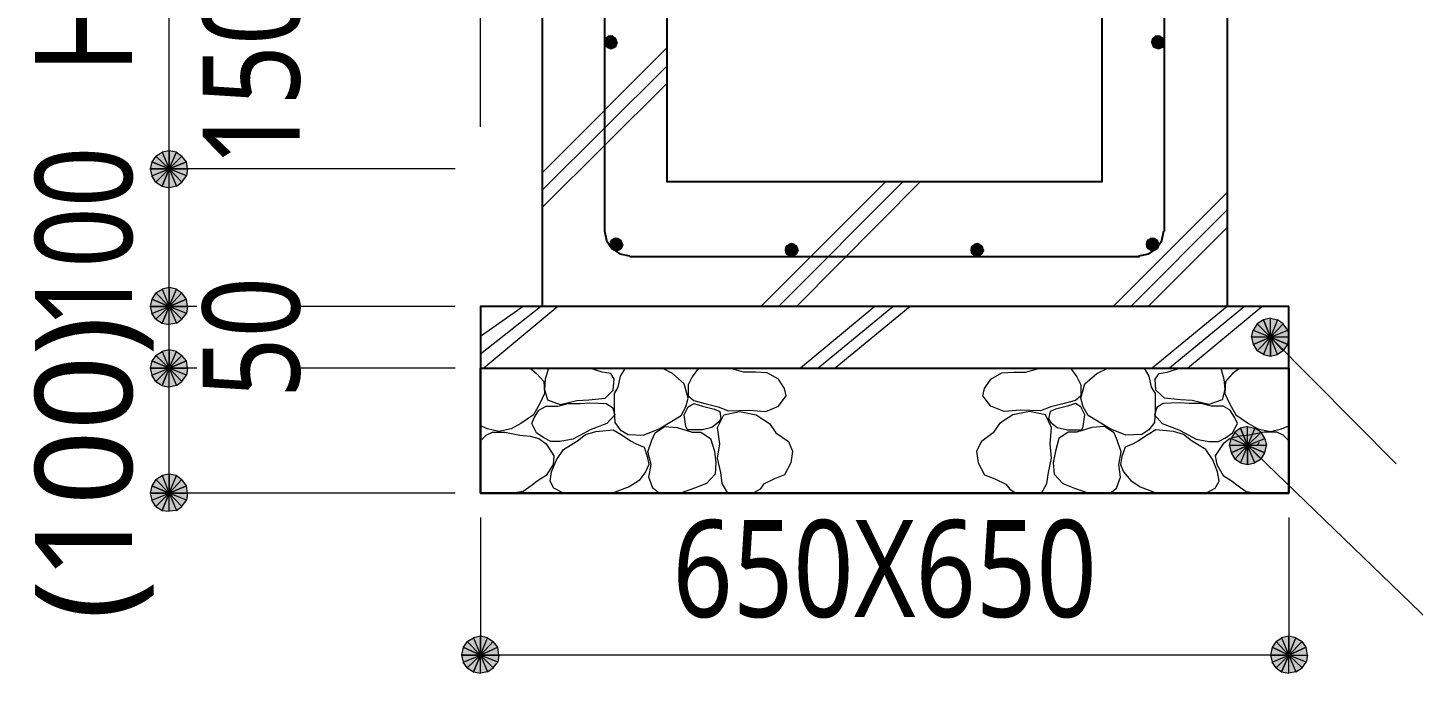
# Model space of a CAD drawing. Header units: millimetres. Extents: x 0 to 420, y 0 to 297.
# Drawn here: x 320.46 to 357.58, y 213.08 to 230.37 of the extents above; entities that cross this region are included whole.
import ezdxf
from ezdxf.enums import TextEntityAlignment as Align

# ---------------------------------------------------------------- set-up
doc = ezdxf.new("R2010")
doc.units = ezdxf.units.MM
doc.styles.add('kst32b', font='NotoSansJP-Variable.ttf')

msp = doc.modelspace()

# ---------------------------------------------------------------- hatches: boundary and pattern name
h = msp.add_hatch(color=7)
h.paths.add_polyline_path([(335.979, 230.082), (335.915, 229.976), (336.084, 229.976), (335.979, 230.082)])
h.paths.add_polyline_path([(335.915, 229.976), (336.084, 229.976), (335.979, 229.849), (335.915, 229.976)])
h.paths.add_polyline_path([(336.084, 229.976), (335.979, 229.849), (336.084, 229.806), (336.084, 229.976)])
h = msp.add_hatch(color=7)
h.paths.add_polyline_path([(336.254, 229.976), (336.211, 230.082), (336.084, 229.976), (336.254, 229.976)])
h.paths.add_polyline_path([(336.211, 230.082), (336.084, 229.976), (336.084, 230.124), (336.211, 230.082)])
h.paths.add_polyline_path([(336.084, 229.976), (336.084, 230.124), (335.979, 230.082), (336.084, 229.976)])
h = msp.add_hatch(color=7)
h.paths.add_polyline_path([(336.084, 229.806), (336.211, 229.849), (336.084, 229.976), (336.084, 229.806)])
h.paths.add_polyline_path([(336.211, 229.849), (336.084, 229.976), (336.254, 229.976), (336.211, 229.849)])
h = msp.add_hatch(color=7)
h.paths.add_polyline_path([(350.626, 230.082), (350.584, 229.976), (350.753, 229.976), (350.626, 230.082)])
h.paths.add_polyline_path([(350.584, 229.976), (350.753, 229.976), (350.626, 229.849), (350.584, 229.976)])
h.paths.add_polyline_path([(350.753, 229.976), (350.626, 229.849), (350.753, 229.806), (350.753, 229.976)])
h = msp.add_hatch(color=7)
h.paths.add_polyline_path([(350.922, 229.976), (350.88, 230.082), (350.753, 229.976), (350.922, 229.976)])
h.paths.add_polyline_path([(350.88, 230.082), (350.753, 229.976), (350.753, 230.124), (350.88, 230.082)])
h.paths.add_polyline_path([(350.753, 229.976), (350.753, 230.124), (350.626, 230.082), (350.753, 229.976)])
h = msp.add_hatch(color=7)
h.paths.add_polyline_path([(350.753, 229.806), (350.88, 229.849), (350.753, 229.976), (350.753, 229.806)])
h.paths.add_polyline_path([(350.88, 229.849), (350.753, 229.976), (350.922, 229.976), (350.88, 229.849)])
h = msp.add_hatch(color=7)
h.paths.add_polyline_path([(324.252, 227.076), (324.062, 227.034), (324.252, 226.589), (324.252, 227.076)])
h.paths.add_polyline_path([(324.062, 227.034), (324.252, 226.589), (323.892, 226.928), (324.062, 227.034)])
h.paths.add_polyline_path([(324.252, 226.589), (323.892, 226.928), (323.787, 226.78), (324.252, 226.589)])
h = msp.add_hatch(color=7)
h.paths.add_polyline_path([(324.718, 226.78), (324.591, 226.928), (324.252, 226.589), (324.718, 226.78)])
h.paths.add_polyline_path([(324.591, 226.928), (324.252, 226.589), (324.443, 227.034), (324.591, 226.928)])
h.paths.add_polyline_path([(324.252, 226.589), (324.443, 227.034), (324.252, 227.076), (324.252, 226.589)])
for points in [[(323.787, 226.78), (323.744, 226.589), (324.252, 226.589), (323.787, 226.78)], [(323.787, 223.097), (323.744, 222.906), (324.252, 222.906), (323.787, 223.097)], [(353.568, 222.546), (353.399, 222.44), (353.759, 222.081), (353.568, 222.546)], [(323.787, 221.446), (323.744, 221.255), (324.252, 221.255), (323.787, 221.446)], [(352.954, 219.646), (352.806, 219.541), (353.145, 219.181), (352.954, 219.646)], [(323.787, 218.101), (323.744, 217.911), (324.252, 217.911), (323.787, 218.101)], [(332.126, 213.783), (332.084, 213.572), (332.592, 213.572), (332.126, 213.783)], [(353.801, 213.783), (353.759, 213.572), (354.245, 213.572), (353.801, 213.783)]]:
    msp.add_hatch(color=7).paths.add_polyline_path(points)
h = msp.add_hatch(color=7)
h.paths.add_polyline_path([(323.744, 226.589), (323.787, 226.399), (324.252, 226.589), (323.744, 226.589)])
h.paths.add_polyline_path([(323.787, 226.399), (324.252, 226.589), (323.892, 226.229), (323.787, 226.399)])
h.paths.add_polyline_path([(324.252, 226.589), (323.892, 226.229), (324.062, 226.123), (324.252, 226.589)])
h = msp.add_hatch(color=7)
h.paths.add_polyline_path([(324.062, 226.123), (324.252, 226.081), (324.252, 226.589), (324.062, 226.123)])
h.paths.add_polyline_path([(324.252, 226.081), (324.252, 226.589), (324.443, 226.123), (324.252, 226.081)])
h.paths.add_polyline_path([(324.252, 226.589), (324.443, 226.123), (324.591, 226.229), (324.252, 226.589)])
h = msp.add_hatch(color=7)
h.paths.add_polyline_path([(324.591, 226.229), (324.718, 226.399), (324.252, 226.589), (324.591, 226.229)])
h.paths.add_polyline_path([(324.718, 226.399), (324.252, 226.589), (324.739, 226.589), (324.718, 226.399)])
h.paths.add_polyline_path([(324.252, 226.589), (324.739, 226.589), (324.718, 226.78), (324.252, 226.589)])
h = msp.add_hatch(color=7)
h.paths.add_polyline_path([(336.105, 224.684), (336.063, 224.557), (336.232, 224.557), (336.105, 224.684)])
h.paths.add_polyline_path([(336.063, 224.557), (336.232, 224.557), (336.105, 224.451), (336.063, 224.557)])
h.paths.add_polyline_path([(336.232, 224.557), (336.105, 224.451), (336.232, 224.388), (336.232, 224.557)])
h = msp.add_hatch(color=7)
h.paths.add_polyline_path([(336.402, 224.557), (336.36, 224.684), (336.232, 224.557), (336.402, 224.557)])
h.paths.add_polyline_path([(336.36, 224.684), (336.232, 224.557), (336.232, 224.726), (336.36, 224.684)])
h.paths.add_polyline_path([(336.232, 224.557), (336.232, 224.726), (336.105, 224.684), (336.232, 224.557)])
h = msp.add_hatch(color=7)
h.paths.add_polyline_path([(350.499, 224.684), (350.435, 224.557), (350.605, 224.557), (350.499, 224.684)])
h.paths.add_polyline_path([(350.435, 224.557), (350.605, 224.557), (350.499, 224.451), (350.435, 224.557)])
h.paths.add_polyline_path([(350.605, 224.557), (350.499, 224.451), (350.605, 224.388), (350.605, 224.557)])
h = msp.add_hatch(color=7)
h.paths.add_polyline_path([(350.774, 224.557), (350.732, 224.684), (350.605, 224.557), (350.774, 224.557)])
h.paths.add_polyline_path([(350.732, 224.684), (350.605, 224.557), (350.605, 224.726), (350.732, 224.684)])
h.paths.add_polyline_path([(350.605, 224.557), (350.605, 224.726), (350.499, 224.684), (350.605, 224.557)])
h = msp.add_hatch(color=7)
h.paths.add_polyline_path([(336.232, 224.388), (336.36, 224.451), (336.232, 224.557), (336.232, 224.388)])
h.paths.add_polyline_path([(336.36, 224.451), (336.232, 224.557), (336.402, 224.557), (336.36, 224.451)])
h = msp.add_hatch(color=7)
h.paths.add_polyline_path([(340.826, 224.536), (340.783, 224.409), (340.931, 224.409), (340.826, 224.536)])
h.paths.add_polyline_path([(340.783, 224.409), (340.931, 224.409), (340.826, 224.303), (340.783, 224.409)])
h.paths.add_polyline_path([(340.931, 224.409), (340.826, 224.303), (340.931, 224.24), (340.931, 224.409)])
h = msp.add_hatch(color=7)
h.paths.add_polyline_path([(341.101, 224.409), (341.059, 224.536), (340.931, 224.409), (341.101, 224.409)])
h.paths.add_polyline_path([(341.059, 224.536), (340.931, 224.409), (340.931, 224.578), (341.059, 224.536)])
h.paths.add_polyline_path([(340.931, 224.409), (340.931, 224.578), (340.826, 224.536), (340.931, 224.409)])
h = msp.add_hatch(color=7)
h.paths.add_polyline_path([(340.931, 224.24), (341.059, 224.303), (340.931, 224.409), (340.931, 224.24)])
h.paths.add_polyline_path([(341.059, 224.303), (340.931, 224.409), (341.101, 224.409), (341.059, 224.303)])
h = msp.add_hatch(color=7)
h.paths.add_polyline_path([(345.779, 224.536), (345.736, 224.409), (345.906, 224.409), (345.779, 224.536)])
h.paths.add_polyline_path([(345.736, 224.409), (345.906, 224.409), (345.779, 224.303), (345.736, 224.409)])
h.paths.add_polyline_path([(345.906, 224.409), (345.779, 224.303), (345.906, 224.24), (345.906, 224.409)])
h = msp.add_hatch(color=7)
h.paths.add_polyline_path([(346.075, 224.409), (346.012, 224.536), (345.906, 224.409), (346.075, 224.409)])
h.paths.add_polyline_path([(346.012, 224.536), (345.906, 224.409), (345.906, 224.578), (346.012, 224.536)])
h.paths.add_polyline_path([(345.906, 224.409), (345.906, 224.578), (345.779, 224.536), (345.906, 224.409)])
h = msp.add_hatch(color=7)
h.paths.add_polyline_path([(345.906, 224.24), (346.012, 224.303), (345.906, 224.409), (345.906, 224.24)])
h.paths.add_polyline_path([(346.012, 224.303), (345.906, 224.409), (346.075, 224.409), (346.012, 224.303)])
h = msp.add_hatch(color=7)
h.paths.add_polyline_path([(350.605, 224.388), (350.732, 224.451), (350.605, 224.557), (350.605, 224.388)])
h.paths.add_polyline_path([(350.732, 224.451), (350.605, 224.557), (350.774, 224.557), (350.732, 224.451)])
h = msp.add_hatch(color=7)
h.paths.add_polyline_path([(324.252, 223.414), (324.062, 223.372), (324.252, 222.906), (324.252, 223.414)])
h.paths.add_polyline_path([(324.062, 223.372), (324.252, 222.906), (323.892, 223.266), (324.062, 223.372)])
h.paths.add_polyline_path([(324.252, 222.906), (323.892, 223.266), (323.787, 223.097), (324.252, 222.906)])
h = msp.add_hatch(color=7)
h.paths.add_polyline_path([(324.718, 223.097), (324.591, 223.266), (324.252, 222.906), (324.718, 223.097)])
h.paths.add_polyline_path([(324.591, 223.266), (324.252, 222.906), (324.443, 223.372), (324.591, 223.266)])
h.paths.add_polyline_path([(324.252, 222.906), (324.443, 223.372), (324.252, 223.414), (324.252, 222.906)])
h = msp.add_hatch(color=7)
h.paths.add_polyline_path([(323.744, 222.906), (323.787, 222.716), (324.252, 222.906), (323.744, 222.906)])
h.paths.add_polyline_path([(323.787, 222.716), (324.252, 222.906), (323.892, 222.567), (323.787, 222.716)])
h.paths.add_polyline_path([(324.252, 222.906), (323.892, 222.567), (324.062, 222.462), (324.252, 222.906)])
h = msp.add_hatch(color=7)
h.paths.add_polyline_path([(324.062, 222.462), (324.252, 222.419), (324.252, 222.906), (324.062, 222.462)])
h.paths.add_polyline_path([(324.252, 222.419), (324.252, 222.906), (324.443, 222.462), (324.252, 222.419)])
h.paths.add_polyline_path([(324.252, 222.906), (324.443, 222.462), (324.591, 222.567), (324.252, 222.906)])
h = msp.add_hatch(color=7)
h.paths.add_polyline_path([(324.591, 222.567), (324.718, 222.716), (324.252, 222.906), (324.591, 222.567)])
h.paths.add_polyline_path([(324.718, 222.716), (324.252, 222.906), (324.739, 222.906), (324.718, 222.716)])
h.paths.add_polyline_path([(324.252, 222.906), (324.739, 222.906), (324.718, 223.097), (324.252, 222.906)])
h = msp.add_hatch(color=7)
h.paths.add_polyline_path([(353.399, 222.44), (353.293, 222.271), (353.759, 222.081), (353.399, 222.44)])
h.paths.add_polyline_path([(353.293, 222.271), (353.759, 222.081), (353.251, 222.081), (353.293, 222.271)])
h.paths.add_polyline_path([(353.759, 222.081), (353.251, 222.081), (353.293, 221.89), (353.759, 222.081)])
h = msp.add_hatch(color=7)
h.paths.add_polyline_path([(354.097, 222.44), (353.949, 222.546), (353.759, 222.081), (354.097, 222.44)])
h.paths.add_polyline_path([(353.949, 222.546), (353.759, 222.081), (353.759, 222.589), (353.949, 222.546)])
h.paths.add_polyline_path([(353.759, 222.081), (353.759, 222.589), (353.568, 222.546), (353.759, 222.081)])
h = msp.add_hatch(color=7)
h.paths.add_polyline_path([(354.224, 221.89), (354.245, 222.081), (353.759, 222.081), (354.224, 221.89)])
h.paths.add_polyline_path([(354.245, 222.081), (353.759, 222.081), (354.224, 222.271), (354.245, 222.081)])
h.paths.add_polyline_path([(353.759, 222.081), (354.224, 222.271), (354.097, 222.44), (353.759, 222.081)])
h = msp.add_hatch(color=7)
h.paths.add_polyline_path([(353.293, 221.89), (353.399, 221.721), (353.759, 222.081), (353.293, 221.89)])
h.paths.add_polyline_path([(353.399, 221.721), (353.759, 222.081), (353.568, 221.615), (353.399, 221.721)])
h.paths.add_polyline_path([(353.759, 222.081), (353.568, 221.615), (353.759, 221.573), (353.759, 222.081)])
h = msp.add_hatch(color=7)
h.paths.add_polyline_path([(353.759, 221.573), (353.949, 221.615), (353.759, 222.081), (353.759, 221.573)])
h.paths.add_polyline_path([(353.949, 221.615), (353.759, 222.081), (354.097, 221.721), (353.949, 221.615)])
h.paths.add_polyline_path([(353.759, 222.081), (354.097, 221.721), (354.224, 221.89), (353.759, 222.081)])
h = msp.add_hatch(color=7)
h.paths.add_polyline_path([(324.252, 221.742), (324.062, 221.7), (324.252, 221.255), (324.252, 221.742)])
h.paths.add_polyline_path([(324.062, 221.7), (324.252, 221.255), (323.892, 221.594), (324.062, 221.7)])
h.paths.add_polyline_path([(324.252, 221.255), (323.892, 221.594), (323.787, 221.446), (324.252, 221.255)])
h = msp.add_hatch(color=7)
h.paths.add_polyline_path([(324.718, 221.446), (324.591, 221.594), (324.252, 221.255), (324.718, 221.446)])
h.paths.add_polyline_path([(324.591, 221.594), (324.252, 221.255), (324.443, 221.7), (324.591, 221.594)])
h.paths.add_polyline_path([(324.252, 221.255), (324.443, 221.7), (324.252, 221.742), (324.252, 221.255)])
h = msp.add_hatch(color=7)
h.paths.add_polyline_path([(324.591, 220.895), (324.718, 221.065), (324.252, 221.255), (324.591, 220.895)])
h.paths.add_polyline_path([(324.718, 221.065), (324.252, 221.255), (324.739, 221.255), (324.718, 221.065)])
h.paths.add_polyline_path([(324.252, 221.255), (324.739, 221.255), (324.718, 221.446), (324.252, 221.255)])
h = msp.add_hatch(color=7)
h.paths.add_polyline_path([(323.744, 221.255), (323.787, 221.065), (324.252, 221.255), (323.744, 221.255)])
h.paths.add_polyline_path([(323.787, 221.065), (324.252, 221.255), (323.892, 220.895), (323.787, 221.065)])
h.paths.add_polyline_path([(324.252, 221.255), (323.892, 220.895), (324.062, 220.789), (324.252, 221.255)])
h = msp.add_hatch(color=7)
h.paths.add_polyline_path([(324.062, 220.789), (324.252, 220.747), (324.252, 221.255), (324.062, 220.789)])
h.paths.add_polyline_path([(324.252, 220.747), (324.252, 221.255), (324.443, 220.789), (324.252, 220.747)])
h.paths.add_polyline_path([(324.252, 221.255), (324.443, 220.789), (324.591, 220.895), (324.252, 221.255)])
h = msp.add_hatch(color=7)
h.paths.add_polyline_path([(352.806, 219.541), (352.7, 219.371), (353.145, 219.181), (352.806, 219.541)])
h.paths.add_polyline_path([(352.7, 219.371), (353.145, 219.181), (352.658, 219.181), (352.7, 219.371)])
h.paths.add_polyline_path([(353.145, 219.181), (352.658, 219.181), (352.7, 218.99), (353.145, 219.181)])
h = msp.add_hatch(color=7)
h.paths.add_polyline_path([(353.504, 219.541), (353.335, 219.646), (353.145, 219.181), (353.504, 219.541)])
h.paths.add_polyline_path([(353.335, 219.646), (353.145, 219.181), (353.145, 219.689), (353.335, 219.646)])
h.paths.add_polyline_path([(353.145, 219.181), (353.145, 219.689), (352.954, 219.646), (353.145, 219.181)])
h = msp.add_hatch(color=7)
h.paths.add_polyline_path([(353.61, 218.99), (353.653, 219.181), (353.145, 219.181), (353.61, 218.99)])
h.paths.add_polyline_path([(353.653, 219.181), (353.145, 219.181), (353.61, 219.371), (353.653, 219.181)])
h.paths.add_polyline_path([(353.145, 219.181), (353.61, 219.371), (353.504, 219.541), (353.145, 219.181)])
h = msp.add_hatch(color=7)
h.paths.add_polyline_path([(352.7, 218.99), (352.806, 218.821), (353.145, 219.181), (352.7, 218.99)])
h.paths.add_polyline_path([(352.806, 218.821), (353.145, 219.181), (352.954, 218.715), (352.806, 218.821)])
h.paths.add_polyline_path([(353.145, 219.181), (352.954, 218.715), (353.145, 218.673), (353.145, 219.181)])
h = msp.add_hatch(color=7)
h.paths.add_polyline_path([(353.145, 218.673), (353.335, 218.715), (353.145, 219.181), (353.145, 218.673)])
h.paths.add_polyline_path([(353.335, 218.715), (353.145, 219.181), (353.504, 218.821), (353.335, 218.715)])
h.paths.add_polyline_path([(353.145, 219.181), (353.504, 218.821), (353.61, 218.99), (353.145, 219.181)])
h = msp.add_hatch(color=7)
h.paths.add_polyline_path([(324.252, 218.419), (324.062, 218.376), (324.252, 217.911), (324.252, 218.419)])
h.paths.add_polyline_path([(324.062, 218.376), (324.252, 217.911), (323.892, 218.271), (324.062, 218.376)])
h.paths.add_polyline_path([(324.252, 217.911), (323.892, 218.271), (323.787, 218.101), (324.252, 217.911)])
h = msp.add_hatch(color=7)
h.paths.add_polyline_path([(324.718, 218.101), (324.591, 218.271), (324.252, 217.911), (324.718, 218.101)])
h.paths.add_polyline_path([(324.591, 218.271), (324.252, 217.911), (324.443, 218.376), (324.591, 218.271)])
h.paths.add_polyline_path([(324.252, 217.911), (324.443, 218.376), (324.252, 218.419), (324.252, 217.911)])
h = msp.add_hatch(color=7)
h.paths.add_polyline_path([(324.591, 217.551), (324.718, 217.72), (324.252, 217.911), (324.591, 217.551)])
h.paths.add_polyline_path([(324.718, 217.72), (324.252, 217.911), (324.739, 217.911), (324.718, 217.72)])
h.paths.add_polyline_path([(324.252, 217.911), (324.739, 217.911), (324.718, 218.101), (324.252, 217.911)])
h = msp.add_hatch(color=7)
h.paths.add_polyline_path([(323.744, 217.911), (323.787, 217.72), (324.252, 217.911), (323.744, 217.911)])
h.paths.add_polyline_path([(323.787, 217.72), (324.252, 217.911), (323.892, 217.551), (323.787, 217.72)])
h.paths.add_polyline_path([(324.252, 217.911), (323.892, 217.551), (324.062, 217.445), (324.252, 217.911)])
h = msp.add_hatch(color=7)
h.paths.add_polyline_path([(324.062, 217.445), (324.252, 217.424), (324.252, 217.911), (324.062, 217.445)])
h.paths.add_polyline_path([(324.252, 217.424), (324.252, 217.911), (324.443, 217.445), (324.252, 217.424)])
h.paths.add_polyline_path([(324.252, 217.911), (324.443, 217.445), (324.591, 217.551), (324.252, 217.911)])
h = msp.add_hatch(color=7)
h.paths.add_polyline_path([(332.592, 214.08), (332.401, 214.037), (332.592, 213.572), (332.592, 214.08)])
h.paths.add_polyline_path([(332.401, 214.037), (332.592, 213.572), (332.232, 213.931), (332.401, 214.037)])
h.paths.add_polyline_path([(332.592, 213.572), (332.232, 213.931), (332.126, 213.783), (332.592, 213.572)])
h = msp.add_hatch(color=7)
h.paths.add_polyline_path([(333.057, 213.783), (332.93, 213.931), (332.592, 213.572), (333.057, 213.783)])
h.paths.add_polyline_path([(332.93, 213.931), (332.592, 213.572), (332.782, 214.037), (332.93, 213.931)])
h.paths.add_polyline_path([(332.592, 213.572), (332.782, 214.037), (332.592, 214.08), (332.592, 213.572)])
h = msp.add_hatch(color=7)
h.paths.add_polyline_path([(354.245, 214.08), (354.055, 214.037), (354.245, 213.572), (354.245, 214.08)])
h.paths.add_polyline_path([(354.055, 214.037), (354.245, 213.572), (353.907, 213.931), (354.055, 214.037)])
h.paths.add_polyline_path([(354.245, 213.572), (353.907, 213.931), (353.801, 213.783), (354.245, 213.572)])
h = msp.add_hatch(color=7)
h.paths.add_polyline_path([(354.711, 213.783), (354.605, 213.931), (354.245, 213.572), (354.711, 213.783)])
h.paths.add_polyline_path([(354.605, 213.931), (354.245, 213.572), (354.436, 214.037), (354.605, 213.931)])
h.paths.add_polyline_path([(354.245, 213.572), (354.436, 214.037), (354.245, 214.08), (354.245, 213.572)])
h = msp.add_hatch(color=7)
h.paths.add_polyline_path([(332.084, 213.572), (332.126, 213.381), (332.592, 213.572), (332.084, 213.572)])
h.paths.add_polyline_path([(332.126, 213.381), (332.592, 213.572), (332.232, 213.233), (332.126, 213.381)])
h.paths.add_polyline_path([(332.592, 213.572), (332.232, 213.233), (332.401, 213.127), (332.592, 213.572)])
h = msp.add_hatch(color=7)
h.paths.add_polyline_path([(332.401, 213.127), (332.592, 213.085), (332.592, 213.572), (332.401, 213.127)])
h.paths.add_polyline_path([(332.592, 213.085), (332.592, 213.572), (332.782, 213.127), (332.592, 213.085)])
h.paths.add_polyline_path([(332.592, 213.572), (332.782, 213.127), (332.93, 213.233), (332.592, 213.572)])
h = msp.add_hatch(color=7)
h.paths.add_polyline_path([(332.93, 213.233), (333.057, 213.381), (332.592, 213.572), (332.93, 213.233)])
h.paths.add_polyline_path([(333.057, 213.381), (332.592, 213.572), (333.079, 213.572), (333.057, 213.381)])
h.paths.add_polyline_path([(332.592, 213.572), (333.079, 213.572), (333.057, 213.783), (332.592, 213.572)])
h = msp.add_hatch(color=7)
h.paths.add_polyline_path([(353.759, 213.572), (353.801, 213.381), (354.245, 213.572), (353.759, 213.572)])
h.paths.add_polyline_path([(353.801, 213.381), (354.245, 213.572), (353.907, 213.233), (353.801, 213.381)])
h.paths.add_polyline_path([(354.245, 213.572), (353.907, 213.233), (354.055, 213.127), (354.245, 213.572)])
h = msp.add_hatch(color=7)
h.paths.add_polyline_path([(354.055, 213.127), (354.245, 213.085), (354.245, 213.572), (354.055, 213.127)])
h.paths.add_polyline_path([(354.245, 213.085), (354.245, 213.572), (354.436, 213.127), (354.245, 213.085)])
h.paths.add_polyline_path([(354.245, 213.572), (354.436, 213.127), (354.605, 213.233), (354.245, 213.572)])
h = msp.add_hatch(color=7)
h.paths.add_polyline_path([(354.605, 213.233), (354.711, 213.381), (354.245, 213.572), (354.605, 213.233)])
h.paths.add_polyline_path([(354.711, 213.381), (354.245, 213.572), (354.753, 213.572), (354.711, 213.381)])
h.paths.add_polyline_path([(354.245, 213.572), (354.753, 213.572), (354.711, 213.783), (354.245, 213.572)])

# ---------------------------------------------------------------- linework, layer by layer
at = {"lineweight": 25}
for points in [[(334.243, 241.258), (334.243, 222.906)], [(334.243, 241.258), (337.587, 241.258), (337.587, 226.25), (349.25, 226.25), (349.25, 241.258), (352.594, 241.258)], [(352.594, 241.258), (352.594, 222.906)], [(335.915, 240.855), (335.915, 224.917)], [(350.922, 224.917), (350.922, 240.855)], [(335.915, 224.928), (335.967, 224.668), (336.11, 224.456), (336.322, 224.313), (336.582, 224.261)], [(350.234, 224.261), (350.494, 224.313), (350.706, 224.456), (350.849, 224.668), (350.901, 224.928)], [(336.592, 224.24), (350.245, 224.24)]]:
    msp.add_lwpolyline(points, dxfattribs=at)
at = {"lineweight": 13}
for points in [[(332.592, 227.711), (332.592, 232.749)], [(324.252, 217.911), (324.252, 221.255), (324.252, 222.906), (324.252, 226.589), (324.252, 231.584)], [(337.587, 229.828), (334.243, 226.483)], [(334.243, 226.018), (337.587, 229.341)], [(337.587, 228.875), (334.243, 225.552)], [(331.914, 226.589), (324.252, 226.589)], [(343.45, 226.25), (340.106, 222.906)], [(340.572, 222.906), (343.916, 226.25)], [(344.382, 226.25), (341.059, 222.906)], [(349.546, 222.906), (352.594, 225.954)], [(352.594, 225.488), (350.012, 222.906)], [(350.478, 222.906), (352.594, 225.023)], [(324.993, 222.906), (324.252, 222.906)], [(331.914, 222.906), (327.618, 222.906)], [(333.735, 222.906), (332.592, 222.102)], [(332.592, 221.636), (334.201, 222.906)], [(334.666, 222.906), (332.677, 221.255)], [(343.154, 222.906), (341.164, 221.255)], [(341.63, 221.255), (343.641, 222.906)], [(344.106, 222.906), (342.096, 221.255)], [(352.594, 222.906), (350.584, 221.255)], [(353.06, 222.906), (351.049, 221.255)], [(351.536, 221.255), (353.526, 222.906)], [(353.759, 222.081), (357.124, 218.694)], [(324.993, 221.255), (324.252, 221.255)], [(331.914, 221.255), (327.618, 221.255)], [(333.925, 221.255), (334.095, 221.107), (334.285, 220.895), (334.306, 220.578), (334.179, 220.303), (334.01, 220.006), (333.671, 219.773), (333.417, 219.625), (333.079, 219.562), (332.782, 219.625), (332.592, 219.71)], [(334.412, 221.255), (334.328, 220.959), (334.306, 220.684), (334.391, 220.408), (334.73, 220.281), (335.174, 220.387), (335.492, 220.408), (335.936, 220.451), (336.148, 220.662), (336.169, 220.959), (336.084, 221.107), (335.852, 221.149), (335.513, 221.255)], [(336.465, 221.255), (336.338, 221.043), (336.275, 220.747), (336.169, 220.578), (336.169, 220.366), (336.169, 220.091), (336.19, 219.795), (336.338, 219.604), (336.55, 219.477), (336.952, 219.456), (337.376, 219.625), (337.714, 219.837), (337.968, 219.985), (338.095, 220.218), (338.159, 220.451), (338.053, 220.832), (337.735, 221.107), (337.46, 221.255)], [(338.434, 221.255), (338.264, 221.022), (338.159, 220.811), (338.159, 220.514), (338.307, 220.387), (338.603, 220.303), (338.963, 220.218), (339.238, 220.112), (339.788, 220.133), (340.233, 220.091), (340.572, 220.239), (340.783, 220.514), (340.741, 220.705), (340.572, 220.959), (340.275, 221.128), (339.958, 221.149), (339.64, 221.149), (339.259, 221.255)], [(348.403, 221.255), (348.573, 221.022), (348.679, 220.811), (348.679, 220.514), (348.53, 220.387), (348.234, 220.303), (347.874, 220.218), (347.599, 220.112), (347.049, 220.133), (346.625, 220.091), (346.266, 220.239), (346.054, 220.514), (346.096, 220.705), (346.266, 220.959), (346.562, 221.128), (346.879, 221.149), (347.197, 221.149), (347.578, 221.255)], [(350.372, 221.255), (350.499, 221.043), (350.562, 220.747), (350.668, 220.578), (350.668, 220.366), (350.668, 220.091), (350.647, 219.795), (350.499, 219.604), (350.308, 219.477), (349.885, 219.456), (349.462, 219.625), (349.123, 219.837), (348.869, 219.985), (348.742, 220.218), (348.679, 220.451), (348.784, 220.832), (349.102, 221.107), (349.398, 221.255)], [(352.425, 221.255), (352.51, 220.959), (352.531, 220.684), (352.467, 220.408), (352.107, 220.281), (351.663, 220.387), (351.346, 220.408), (350.922, 220.451), (350.689, 220.662), (350.668, 220.959), (350.774, 221.107), (350.986, 221.149), (351.324, 221.255)], [(352.933, 221.255), (352.743, 221.107), (352.552, 220.895), (352.531, 220.578), (352.658, 220.303), (352.827, 220.006), (353.166, 219.773), (353.42, 219.625), (353.759, 219.562), (354.055, 219.625), (354.245, 219.71)], [(339.217, 217.911), (339.069, 218.165), (339.027, 218.461), (338.942, 218.842), (339.005, 219.223), (338.942, 219.668), (339.111, 220.006), (339.535, 220.091), (339.979, 220.006), (340.339, 219.773), (340.508, 219.52), (340.847, 219.287), (340.953, 219.033), (340.91, 218.715), (340.741, 218.398), (340.466, 218.292), (340.17, 218.144), (340.085, 218.017), (339.894, 217.911)], [(347.62, 217.911), (347.768, 218.165), (347.811, 218.461), (347.895, 218.842), (347.853, 219.223), (347.895, 219.668), (347.726, 220.006), (347.303, 220.091), (346.858, 220.006), (346.498, 219.773), (346.329, 219.52), (346.012, 219.287), (345.885, 219.033), (345.927, 218.715), (346.096, 218.398), (346.371, 218.292), (346.668, 218.144), (346.773, 218.017), (346.943, 217.911)], [(332.592, 219.308), (332.74, 219.456), (332.909, 219.541), (333.248, 219.541), (333.65, 219.456), (333.925, 219.435), (334.158, 219.371), (334.349, 219.223), (334.56, 218.906), (334.539, 218.673), (334.349, 218.376), (334.137, 218.249), (333.946, 218.101), (333.735, 217.953), (333.46, 217.911)], [(334.814, 217.911), (334.56, 218.038), (334.454, 218.228), (334.497, 218.482), (334.624, 218.8), (334.814, 219.075), (335.195, 219.308), (335.407, 219.477), (335.682, 219.562), (336.148, 219.604), (336.36, 219.477), (336.613, 219.308), (336.762, 219.223), (336.973, 219.138), (337.058, 218.884), (337.1, 218.673), (337.016, 218.482), (336.846, 218.249), (336.571, 218.08), (336.127, 217.911)], [(337.376, 217.911), (337.206, 218.038), (337.1, 218.334), (337.164, 218.673), (337.079, 219.012), (337.185, 219.329), (337.27, 219.52), (337.524, 219.689), (337.862, 219.668), (338.264, 219.541), (338.497, 219.541), (338.751, 219.371), (338.857, 219.033), (338.9, 218.715), (338.878, 218.419), (338.646, 218.165), (338.328, 218.038), (337.947, 217.911)], [(349.462, 217.911), (349.631, 218.038), (349.737, 218.334), (349.695, 218.673), (349.758, 219.012), (349.652, 219.329), (349.568, 219.52), (349.313, 219.689), (348.975, 219.668), (348.573, 219.541), (348.34, 219.541), (348.086, 219.371), (348.001, 219.033), (347.938, 218.715), (347.959, 218.419), (348.192, 218.165), (348.509, 218.038), (348.89, 217.911)], [(352.023, 217.911), (352.277, 218.038), (352.383, 218.228), (352.34, 218.482), (352.213, 218.8), (352.023, 219.075), (351.642, 219.308), (351.43, 219.477), (351.155, 219.562), (350.689, 219.604), (350.478, 219.477), (350.224, 219.308), (350.076, 219.223), (349.864, 219.138), (349.779, 218.884), (349.737, 218.673), (349.821, 218.482), (350.012, 218.249), (350.266, 218.08), (350.711, 217.911)], [(354.245, 219.308), (354.097, 219.456), (353.928, 219.541), (353.589, 219.541), (353.187, 219.456), (352.933, 219.435), (352.679, 219.371), (352.488, 219.223), (352.277, 218.906), (352.319, 218.673), (352.488, 218.376), (352.7, 218.249), (352.891, 218.101), (353.102, 217.953), (353.399, 217.911)], [(353.102, 219.223), (353.081, 219.223)], [(353.145, 219.181), (358.034, 214.461)], [(353.399, 219.181), (353.462, 219.265)], [(331.914, 217.911), (324.252, 217.911)], [(332.592, 217.255), (332.592, 213.572)], [(354.245, 217.255), (354.245, 213.572), (332.592, 213.572)]]:
    msp.add_lwpolyline(points, dxfattribs=at)
at = {"lineweight": 25}
for points in [[(336.233, 229.986), (336.22, 230.048), (336.186, 230.099), (336.136, 230.133), (336.074, 230.145), (336.012, 230.133), (335.961, 230.099), (335.927, 230.048), (335.915, 229.986), (335.927, 229.925), (335.961, 229.874), (336.012, 229.84), (336.074, 229.828), (336.136, 229.84), (336.186, 229.874), (336.22, 229.925)], [(350.901, 229.986), (350.889, 230.048), (350.855, 230.099), (350.804, 230.133), (350.742, 230.145), (350.68, 230.133), (350.63, 230.099), (350.596, 230.048), (350.583, 229.986), (350.596, 229.925), (350.63, 229.874), (350.68, 229.84), (350.742, 229.828), (350.804, 229.84), (350.855, 229.874), (350.889, 229.925)], [(336.381, 224.568), (336.368, 224.63), (336.334, 224.68), (336.284, 224.714), (336.222, 224.727), (336.16, 224.714), (336.11, 224.68), (336.076, 224.63), (336.063, 224.568), (336.076, 224.506), (336.11, 224.456), (336.16, 224.421), (336.222, 224.409), (336.284, 224.421), (336.334, 224.456), (336.368, 224.506)], [(350.753, 224.568), (350.74, 224.63), (350.706, 224.68), (350.656, 224.714), (350.594, 224.727), (350.532, 224.714), (350.482, 224.68), (350.448, 224.63), (350.435, 224.568), (350.448, 224.506), (350.482, 224.456), (350.532, 224.421), (350.594, 224.409), (350.656, 224.421), (350.706, 224.456), (350.74, 224.506)], [(341.08, 224.42), (341.067, 224.481), (341.033, 224.532), (340.983, 224.566), (340.921, 224.578), (340.859, 224.566), (340.809, 224.532), (340.775, 224.481), (340.762, 224.42), (340.775, 224.358), (340.809, 224.307), (340.859, 224.273), (340.921, 224.261), (340.983, 224.273), (341.033, 224.307), (341.067, 224.358)], [(346.054, 224.42), (346.041, 224.481), (346.007, 224.532), (345.957, 224.566), (345.895, 224.578), (345.833, 224.566), (345.783, 224.532), (345.749, 224.481), (345.736, 224.42), (345.749, 224.358), (345.783, 224.307), (345.833, 224.273), (345.895, 224.261), (345.957, 224.273), (346.007, 224.307), (346.041, 224.358)], [(332.592, 221.255), (354.245, 221.255), (354.245, 222.906), (332.592, 222.906)]]:
    msp.add_lwpolyline(points, close=True, dxfattribs=at)
at = {"lineweight": 0}
for points in [[(335.979, 230.082), (335.915, 229.976), (336.084, 229.976)], [(335.915, 229.976), (336.084, 229.976), (335.979, 229.849)], [(336.084, 229.976), (336.084, 230.124), (335.979, 230.082)], [(336.084, 229.976), (335.979, 229.849), (336.084, 229.806)], [(336.211, 230.082), (336.084, 229.976), (336.084, 230.124)], [(336.254, 229.976), (336.211, 230.082), (336.084, 229.976)], [(336.084, 229.806), (336.211, 229.849), (336.084, 229.976)], [(336.211, 229.849), (336.084, 229.976), (336.254, 229.976)], [(350.626, 230.082), (350.584, 229.976), (350.753, 229.976)], [(350.584, 229.976), (350.753, 229.976), (350.626, 229.849)], [(350.753, 229.976), (350.753, 230.124), (350.626, 230.082)], [(350.753, 229.976), (350.626, 229.849), (350.753, 229.806)], [(350.88, 230.082), (350.753, 229.976), (350.753, 230.124)], [(350.922, 229.976), (350.88, 230.082), (350.753, 229.976)], [(350.753, 229.806), (350.88, 229.849), (350.753, 229.976)], [(350.88, 229.849), (350.753, 229.976), (350.922, 229.976)], [(324.252, 226.589), (323.892, 226.928), (323.787, 226.78)], [(324.062, 227.034), (324.252, 226.589), (323.892, 226.928)], [(324.252, 227.076), (324.062, 227.034), (324.252, 226.589)], [(324.252, 226.589), (324.443, 227.034), (324.252, 227.076)], [(324.591, 226.928), (324.252, 226.589), (324.443, 227.034)], [(324.718, 226.78), (324.591, 226.928), (324.252, 226.589)], [(323.787, 226.78), (323.744, 226.589), (324.252, 226.589)], [(323.744, 226.589), (323.787, 226.399), (324.252, 226.589)], [(323.787, 226.399), (324.252, 226.589), (323.892, 226.229)], [(324.252, 226.589), (323.892, 226.229), (324.062, 226.123)], [(324.062, 226.123), (324.252, 226.081), (324.252, 226.589)], [(324.252, 226.589), (324.739, 226.589), (324.718, 226.78)], [(324.252, 226.081), (324.252, 226.589), (324.443, 226.123)], [(324.252, 226.589), (324.443, 226.123), (324.591, 226.229)], [(324.591, 226.229), (324.718, 226.399), (324.252, 226.589)], [(324.718, 226.399), (324.252, 226.589), (324.739, 226.589)], [(336.105, 224.684), (336.063, 224.557), (336.232, 224.557)], [(336.232, 224.557), (336.232, 224.726), (336.105, 224.684)], [(336.36, 224.684), (336.232, 224.557), (336.232, 224.726)], [(336.402, 224.557), (336.36, 224.684), (336.232, 224.557)], [(350.499, 224.684), (350.435, 224.557), (350.605, 224.557)], [(350.605, 224.557), (350.605, 224.726), (350.499, 224.684)], [(350.732, 224.684), (350.605, 224.557), (350.605, 224.726)], [(350.774, 224.557), (350.732, 224.684), (350.605, 224.557)], [(336.063, 224.557), (336.232, 224.557), (336.105, 224.451)], [(336.232, 224.557), (336.105, 224.451), (336.232, 224.388)], [(336.232, 224.388), (336.36, 224.451), (336.232, 224.557)], [(336.36, 224.451), (336.232, 224.557), (336.402, 224.557)], [(340.826, 224.536), (340.783, 224.409), (340.931, 224.409)], [(340.783, 224.409), (340.931, 224.409), (340.826, 224.303)], [(340.931, 224.409), (340.931, 224.578), (340.826, 224.536)], [(340.931, 224.409), (340.826, 224.303), (340.931, 224.24)], [(341.059, 224.536), (340.931, 224.409), (340.931, 224.578)], [(341.101, 224.409), (341.059, 224.536), (340.931, 224.409)], [(340.931, 224.24), (341.059, 224.303), (340.931, 224.409)], [(341.059, 224.303), (340.931, 224.409), (341.101, 224.409)], [(345.779, 224.536), (345.736, 224.409), (345.906, 224.409)], [(345.736, 224.409), (345.906, 224.409), (345.779, 224.303)], [(345.906, 224.409), (345.906, 224.578), (345.779, 224.536)], [(345.906, 224.409), (345.779, 224.303), (345.906, 224.24)], [(346.012, 224.536), (345.906, 224.409), (345.906, 224.578)], [(346.075, 224.409), (346.012, 224.536), (345.906, 224.409)], [(345.906, 224.24), (346.012, 224.303), (345.906, 224.409)], [(346.012, 224.303), (345.906, 224.409), (346.075, 224.409)], [(350.435, 224.557), (350.605, 224.557), (350.499, 224.451)], [(350.605, 224.557), (350.499, 224.451), (350.605, 224.388)], [(350.605, 224.388), (350.732, 224.451), (350.605, 224.557)], [(350.732, 224.451), (350.605, 224.557), (350.774, 224.557)], [(324.252, 222.906), (323.892, 223.266), (323.787, 223.097)], [(324.062, 223.372), (324.252, 222.906), (323.892, 223.266)], [(324.252, 223.414), (324.062, 223.372), (324.252, 222.906)], [(324.252, 222.906), (324.443, 223.372), (324.252, 223.414)], [(324.591, 223.266), (324.252, 222.906), (324.443, 223.372)], [(324.718, 223.097), (324.591, 223.266), (324.252, 222.906)], [(323.787, 223.097), (323.744, 222.906), (324.252, 222.906)], [(323.744, 222.906), (323.787, 222.716), (324.252, 222.906)], [(323.787, 222.716), (324.252, 222.906), (323.892, 222.567)], [(324.252, 222.906), (323.892, 222.567), (324.062, 222.462)], [(324.062, 222.462), (324.252, 222.419), (324.252, 222.906)], [(324.252, 222.906), (324.739, 222.906), (324.718, 223.097)], [(324.252, 222.419), (324.252, 222.906), (324.443, 222.462)], [(324.252, 222.906), (324.443, 222.462), (324.591, 222.567)], [(324.591, 222.567), (324.718, 222.716), (324.252, 222.906)], [(324.718, 222.716), (324.252, 222.906), (324.739, 222.906)], [(353.399, 222.44), (353.293, 222.271), (353.759, 222.081)], [(353.568, 222.546), (353.399, 222.44), (353.759, 222.081)], [(353.759, 222.081), (353.759, 222.589), (353.568, 222.546)], [(353.949, 222.546), (353.759, 222.081), (353.759, 222.589)], [(354.097, 222.44), (353.949, 222.546), (353.759, 222.081)], [(353.759, 222.081), (354.224, 222.271), (354.097, 222.44)], [(353.293, 222.271), (353.759, 222.081), (353.251, 222.081)], [(353.759, 222.081), (353.251, 222.081), (353.293, 221.89)], [(353.293, 221.89), (353.399, 221.721), (353.759, 222.081)], [(353.399, 221.721), (353.759, 222.081), (353.568, 221.615)], [(353.759, 222.081), (353.568, 221.615), (353.759, 221.573)], [(354.245, 222.081), (353.759, 222.081), (354.224, 222.271)], [(353.759, 221.573), (353.949, 221.615), (353.759, 222.081)], [(353.949, 221.615), (353.759, 222.081), (354.097, 221.721)], [(353.759, 222.081), (354.097, 221.721), (354.224, 221.89)], [(354.224, 221.89), (354.245, 222.081), (353.759, 222.081)], [(324.062, 221.7), (324.252, 221.255), (323.892, 221.594)], [(324.252, 221.742), (324.062, 221.7), (324.252, 221.255)], [(324.252, 221.255), (324.443, 221.7), (324.252, 221.742)], [(324.591, 221.594), (324.252, 221.255), (324.443, 221.7)], [(323.787, 221.446), (323.744, 221.255), (324.252, 221.255)], [(324.252, 221.255), (323.892, 221.594), (323.787, 221.446)], [(324.718, 221.446), (324.591, 221.594), (324.252, 221.255)], [(324.252, 221.255), (324.739, 221.255), (324.718, 221.446)], [(323.744, 221.255), (323.787, 221.065), (324.252, 221.255)], [(323.787, 221.065), (324.252, 221.255), (323.892, 220.895)], [(324.252, 221.255), (323.892, 220.895), (324.062, 220.789)], [(324.062, 220.789), (324.252, 220.747), (324.252, 221.255)], [(324.252, 220.747), (324.252, 221.255), (324.443, 220.789)], [(324.252, 221.255), (324.443, 220.789), (324.591, 220.895)], [(324.591, 220.895), (324.718, 221.065), (324.252, 221.255)], [(324.718, 221.065), (324.252, 221.255), (324.739, 221.255)], [(352.806, 219.541), (352.7, 219.371), (353.145, 219.181)], [(352.954, 219.646), (352.806, 219.541), (353.145, 219.181)], [(353.145, 219.181), (353.145, 219.689), (352.954, 219.646)], [(353.335, 219.646), (353.145, 219.181), (353.145, 219.689)], [(353.504, 219.541), (353.335, 219.646), (353.145, 219.181)], [(353.145, 219.181), (353.61, 219.371), (353.504, 219.541)], [(352.7, 219.371), (353.145, 219.181), (352.658, 219.181)], [(353.145, 219.181), (352.658, 219.181), (352.7, 218.99)], [(352.7, 218.99), (352.806, 218.821), (353.145, 219.181)], [(352.806, 218.821), (353.145, 219.181), (352.954, 218.715)], [(353.145, 219.181), (352.954, 218.715), (353.145, 218.673)], [(353.653, 219.181), (353.145, 219.181), (353.61, 219.371)], [(353.145, 218.673), (353.335, 218.715), (353.145, 219.181)], [(353.335, 218.715), (353.145, 219.181), (353.504, 218.821)], [(353.145, 219.181), (353.504, 218.821), (353.61, 218.99)], [(353.61, 218.99), (353.653, 219.181), (353.145, 219.181)], [(324.062, 218.376), (324.252, 217.911), (323.892, 218.271)], [(324.252, 218.419), (324.062, 218.376), (324.252, 217.911)], [(324.252, 217.911), (324.443, 218.376), (324.252, 218.419)], [(324.591, 218.271), (324.252, 217.911), (324.443, 218.376)], [(323.787, 218.101), (323.744, 217.911), (324.252, 217.911)], [(324.252, 217.911), (323.892, 218.271), (323.787, 218.101)], [(324.718, 218.101), (324.591, 218.271), (324.252, 217.911)], [(324.252, 217.911), (324.739, 217.911), (324.718, 218.101)], [(323.744, 217.911), (323.787, 217.72), (324.252, 217.911)], [(323.787, 217.72), (324.252, 217.911), (323.892, 217.551)], [(324.252, 217.911), (323.892, 217.551), (324.062, 217.445)], [(324.062, 217.445), (324.252, 217.424), (324.252, 217.911)], [(324.252, 217.424), (324.252, 217.911), (324.443, 217.445)], [(324.252, 217.911), (324.443, 217.445), (324.591, 217.551)], [(324.591, 217.551), (324.718, 217.72), (324.252, 217.911)], [(324.718, 217.72), (324.252, 217.911), (324.739, 217.911)], [(332.592, 213.572), (332.232, 213.931), (332.126, 213.783)], [(332.401, 214.037), (332.592, 213.572), (332.232, 213.931)], [(332.592, 214.08), (332.401, 214.037), (332.592, 213.572)], [(332.592, 213.572), (332.782, 214.037), (332.592, 214.08)], [(332.93, 213.931), (332.592, 213.572), (332.782, 214.037)], [(333.057, 213.783), (332.93, 213.931), (332.592, 213.572)], [(354.245, 213.572), (353.907, 213.931), (353.801, 213.783)], [(354.055, 214.037), (354.245, 213.572), (353.907, 213.931)], [(354.245, 214.08), (354.055, 214.037), (354.245, 213.572)], [(354.245, 213.572), (354.436, 214.037), (354.245, 214.08)], [(354.605, 213.931), (354.245, 213.572), (354.436, 214.037)], [(354.711, 213.783), (354.605, 213.931), (354.245, 213.572)], [(332.126, 213.783), (332.084, 213.572), (332.592, 213.572)], [(332.084, 213.572), (332.126, 213.381), (332.592, 213.572)], [(332.126, 213.381), (332.592, 213.572), (332.232, 213.233)], [(332.592, 213.572), (332.232, 213.233), (332.401, 213.127)], [(332.401, 213.127), (332.592, 213.085), (332.592, 213.572)], [(332.592, 213.572), (333.079, 213.572), (333.057, 213.783)], [(332.592, 213.085), (332.592, 213.572), (332.782, 213.127)], [(332.592, 213.572), (332.782, 213.127), (332.93, 213.233)], [(332.93, 213.233), (333.057, 213.381), (332.592, 213.572)], [(333.057, 213.381), (332.592, 213.572), (333.079, 213.572)], [(353.801, 213.783), (353.759, 213.572), (354.245, 213.572)], [(353.759, 213.572), (353.801, 213.381), (354.245, 213.572)], [(353.801, 213.381), (354.245, 213.572), (353.907, 213.233)], [(354.245, 213.572), (353.907, 213.233), (354.055, 213.127)], [(354.055, 213.127), (354.245, 213.085), (354.245, 213.572)], [(354.245, 213.572), (354.753, 213.572), (354.711, 213.783)], [(354.245, 213.085), (354.245, 213.572), (354.436, 213.127)], [(354.245, 213.572), (354.436, 213.127), (354.605, 213.233)], [(354.605, 213.233), (354.711, 213.381), (354.245, 213.572)], [(354.711, 213.381), (354.245, 213.572), (354.753, 213.572)]]:
    msp.add_lwpolyline(points, close=True, dxfattribs=at)
at = {"lineweight": 30}
msp.add_lwpolyline([(332.592, 221.255), (332.592, 217.911), (354.245, 217.911), (354.245, 221.255)], dxfattribs=at)
at = {"lineweight": 13}
for points in [[(334.285, 219.392), (334.095, 219.52), (333.968, 219.773), (334.031, 219.922), (334.158, 220.133), (334.349, 220.239), (334.666, 220.239), (334.941, 220.303), (335.259, 220.303), (335.513, 220.324), (335.957, 220.303), (336.127, 220.197), (336.19, 220.006), (335.979, 219.773), (335.534, 219.604), (335.386, 219.52), (335.068, 219.35), (334.73, 219.287), (334.476, 219.287)], [(338.053, 220.006), (338.159, 220.218), (338.307, 220.303), (338.54, 220.239), (338.857, 220.154), (339.005, 220.091), (339.027, 219.9), (338.963, 219.795), (338.794, 219.668), (338.54, 219.604), (338.137, 219.604), (338.095, 219.689)], [(348.784, 220.006), (348.679, 220.218), (348.53, 220.303), (348.319, 220.239), (348.001, 220.154), (347.853, 220.091), (347.811, 219.9), (347.874, 219.795), (348.044, 219.668), (348.319, 219.604), (348.7, 219.604), (348.742, 219.689)], [(352.552, 219.392), (352.743, 219.52), (352.87, 219.773), (352.806, 219.922), (352.679, 220.133), (352.488, 220.239), (352.171, 220.239), (351.896, 220.303), (351.578, 220.303), (351.324, 220.324), (350.88, 220.303), (350.711, 220.197), (350.647, 220.006), (350.859, 219.773), (351.303, 219.604), (351.451, 219.52), (351.769, 219.35), (352.107, 219.287), (352.362, 219.287)]]:
    msp.add_lwpolyline(points, close=True, dxfattribs=at)

# ---------------------------------------------------------------- texts
at = {"style": 'kst32b'}
for s, p, p2 in [('H(450以下)', (323.257, 229.129), (323.257, 245.372)), ('150', (327.745, 226.653), (327.745, 231.526)), ('100', (323.257, 222.313), (323.257, 227.186)), ('50', (327.745, 220.451), (327.745, 223.699)), ('(100)', (323.257, 214.524), (323.257, 222.646)), ('650X650', (337.735, 214.588), (349.106, 214.588))]:
    msp.add_text(s, height=2.5989, dxfattribs=at).set_placement(p, p2, align=Align.FIT)

doc.saveas('drawing.dxf')
